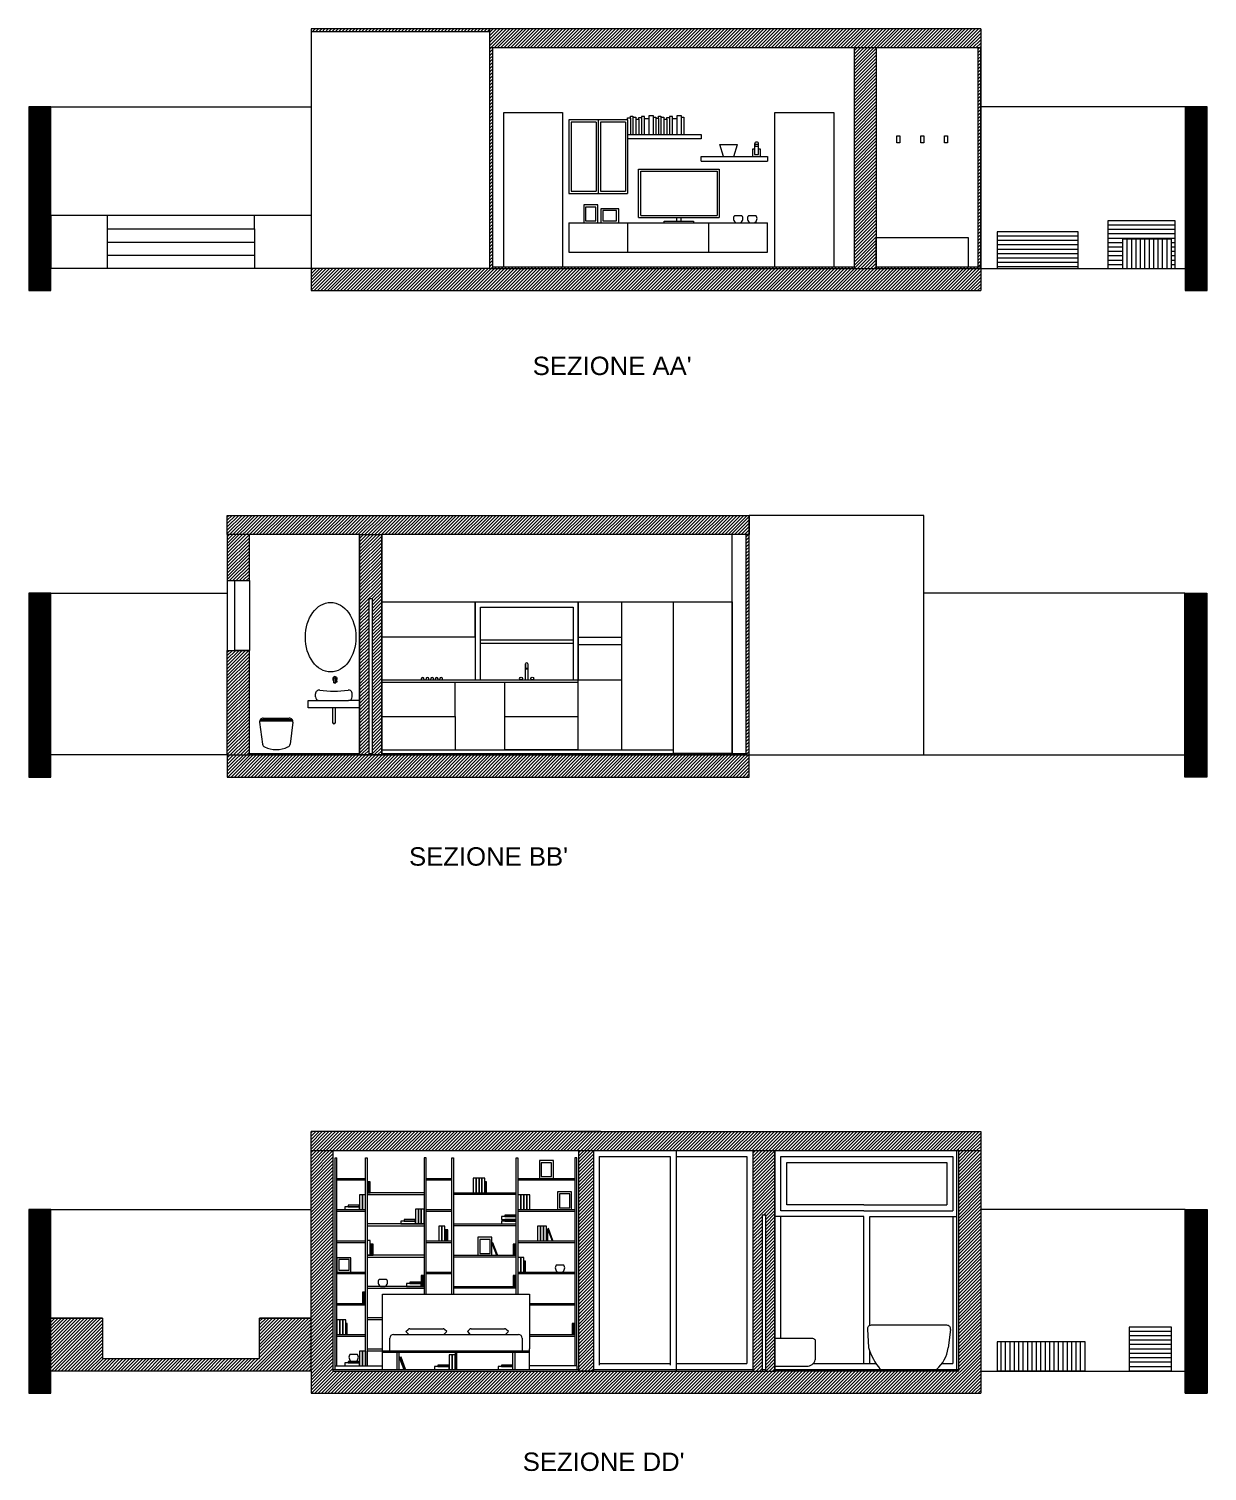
# Model space of a CAD drawing. Header units: millimetres. Extents: x 935 to 13922, y 3203 to 7816.
# Drawn here: x 10088 to 11690, y 5634 to 7597 of the extents above; entities that cross this region are included whole.
import ezdxf

# ---------------------------------------------------------------- set-up
doc = ezdxf.new("R2010")
doc.units = ezdxf.units.MM
doc.layers.get('0').update_dxf_attribs({"lineweight": 20})
for name, color, linetype, lineweight in [('campiture', 253, 'Continuous', 0), ('carpiture', 253, 'Continuous', 0), ('finestre', 141, 'Continuous', 13), ('interni', 210, 'Continuous', 13), ('porte', 230, 'Continuous', 13), ('sanitari_bordi', 175, 'Continuous', 13), ('vasche', 175, 'Continuous', 13)]:
    doc.layers.add(name, color=color, linetype=linetype, lineweight=lineweight)
for name, color, linetype, lineweight, true_color in [('PIANTE', 7, 'Continuous', 5, 0x007a00), ('Retino_Vetro', 7, 'Continuous', 13, 0x6ae3fb), ('TRATTEGGIO_legno_colore', 7, 'Continuous', 5, 0xa56740)]:
    doc.layers.add(name, color=color, linetype=linetype, lineweight=lineweight, true_color=true_color)
doc.styles.get("Standard").update_dxf_attribs({"font": 'arial.ttf', "height": 12})
pattern_1 = [(45, (4600.9173, 8.52), (-2.245064, 2.245064), [])]
pattern_2 = [(45, (3782.284, 2877.2687), (-2.245064, 2.245064), [])]
pattern_3 = [(0, (4600.9173, 8.5201), (2e-16, 1), [])]

msp = doc.modelspace()

# ---------------------------------------------------------------- hatches: boundary and pattern name
at = {"layer": 'campiture'}
h = msp.add_hatch(dxfattribs=at)
h.set_pattern_fill('ANSI31', color=256)
h.set_pattern_definition([(45, (2326.2294, -630.3806), (-2.245064, 2.245064), [])])
h.paths.add_polyline_path([(11382.4, 7596.6), (10714.3, 7596.6), (10714.3, 7570.6), (11382.4, 7570.6)])
h.paths.add_polyline_path([(11240.3, 7570.6), (11210.3, 7570.6), (11210.3, 7270.6), (11240.3, 7270.6)])
h.paths.add_polyline_path([(11382.4, 7570.6), (11378.4, 7570.6), (11378.4, 7272.8), (11382.4, 7272.8)])
h.paths.add_polyline_path([(10718.3, 7570.6), (10714.3, 7570.6), (10714.3, 7270.6), (10718.3, 7270.6)])
h.paths.add_polyline_path([(10714.3, 7596.6), (10471.5, 7596.6), (10471.5, 7592.6), (10714.3, 7592.6)])
h.paths.add_polyline_path([(11382.4, 7270.6), (10714.3, 7270.6), (10471.5, 7270.6), (10471.5, 7240.6), (10714.3, 7240.6), (11382.4, 7240.6)])
h = msp.add_hatch(dxfattribs=at)
h.set_pattern_fill('_USER', color=256, pattern_type=0)
h.set_pattern_definition(pattern_3)
h.paths.add_polyline_path([(10117.5, 7490.6), (10087.5, 7490.6), (10087.5, 7240.6), (10117.5, 7240.6)])
h.paths.add_polyline_path([(11690.4, 7490.6), (11660.4, 7490.6), (11660.4, 7240.6), (11690.4, 7240.6)])
h = msp.add_hatch(dxfattribs=at)
h.set_pattern_fill('ANSI31', color=256)
h.set_pattern_definition(pattern_2)
h.paths.add_polyline_path([(11210.3, 7272.8), (10718.3, 7272.8), (10718.3, 7270.6), (11210.3, 7270.6)])
h = msp.add_hatch(dxfattribs=at)
h.set_pattern_fill('ANSI31', color=256)
h.set_pattern_definition(pattern_2)
h.paths.add_polyline_path([(11382.4, 7272.8), (11240.3, 7272.8), (11240.3, 7270.6), (11382.4, 7270.6)])
h = msp.add_hatch(dxfattribs=at)
h.set_pattern_fill('ANSI31', color=256)
h.set_pattern_definition([(45, (4599.1896, 8.52), (-2.245064, 2.245064), [])])
h.paths.add_polyline_path([(10567.5, 6908.7), (10537.5, 6908.7), (10537.5, 6608.7), (10550, 6608.7), (10550, 6820.9), (10555, 6820.9), (10555, 6608.7), (10567.5, 6608.7)])
h = msp.add_hatch(dxfattribs=at)
h.set_pattern_fill('ANSI31', color=256)
h.set_pattern_definition([(45, (2278.2448, 2215.302), (-2.245064, 2.245064), [])])
h.paths.add_polyline_path([(11067.5, 6908.7), (11063.5, 6908.7), (11063.5, 6608.7), (11067.5, 6608.7)])
h = msp.add_hatch(dxfattribs=at)
h.set_pattern_fill('ANSI31', color=256)
h.set_pattern_definition([(45, (3988.0992, 66.9523), (-2.245064, 2.245064), [])])
h.paths.add_polyline_path([(10187.5, 5842.4), (10117.5, 5842.4), (10117.5, 5770.4), (10471.5, 5770.4), (10471.5, 5842.4), (10401.5, 5842.4), (10401.5, 5787.4), (10187.5, 5787.4)])
at = {"layer": 'carpiture', "lineweight": 15}
h = msp.add_hatch(dxfattribs=at)
h.set_pattern_fill('ANSI31', color=256)
h.set_pattern_definition([(45, (4600.9173, 8.52), (-2.245064, 2.245064), [])])
h.paths.add_polyline_path([(11067.5, 6934.7), (10537.5, 6934.7), (10357.5, 6934.7), (10357.5, 6908.7), (10537.5, 6908.7), (10537.5, 6908.7), (10567.5, 6908.7), (11067.5, 6908.7)])
h.paths.add_polyline_path([(10387.5, 6908.7), (10357.5, 6908.7), (10357.5, 6845.9), (10387.5, 6845.9)])
h.paths.add_polyline_path([(10387.5, 6750.9), (10367.5, 6750.9), (10357.5, 6750.9), (10357.5, 6608.7), (10387.5, 6608.7), (10387.5, 6610.9)])
h.paths.add_polyline_path([(11067.5, 6608.7), (10567.5, 6608.7), (10567.5, 6608.7), (10537.5, 6608.7), (10357.5, 6608.7), (10357.5, 6578.7), (10567.5, 6578.7), (11067.5, 6578.7)])
h = msp.add_hatch(dxfattribs=at)
h.set_pattern_fill('_USER', color=256, pattern_type=0)
h.set_pattern_definition([(0, (4600.9173, 8.5201), (0, 1), [])])
h.paths.add_polyline_path([(11690.1, 6828.7), (11660.1, 6828.7), (11660.1, 6578.7), (11690.1, 6578.7)])
h.paths.add_polyline_path([(10117.5, 6828.7), (10087.5, 6828.7), (10087.5, 6578.7), (10117.5, 6578.7)])
h = msp.add_hatch(dxfattribs=at)
h.set_pattern_fill('ANSI31', color=256)
h.set_pattern_definition(pattern_1)
h.paths.add_polyline_path([(10855.5, 6070.4), (10835.5, 6070.4), (10835.5, 5770.4), (10855.5, 5770.4)])
h.paths.add_polyline_path([(11102.4, 6070.4), (11089.8, 6070.4), (11072.4, 6070.4), (11072.4, 5770.4), (11084.9, 5770.4), (11084.9, 5982.6), (11089.9, 5982.6), (11089.9, 5770.4), (11102.4, 5770.4)])
h.paths.add_polyline_path([(11382.4, 6096.4), (11072.4, 6096.4), (10855.5, 6096.4), (10835.5, 6096.4), (10471.5, 6096.4), (10471.5, 6070.4), (10865.5, 6070.4), (11089.8, 6070.4), (11102.4, 6070.4), (11382.4, 6070.4)])
h = msp.add_hatch(dxfattribs=at)
h.set_pattern_fill('ANSI31', color=256)
h.set_pattern_definition(pattern_1)
h.paths.add_polyline_path([(11382.4, 6070.4), (11352.4, 6070.4), (11352.4, 5772.5), (11352.4, 5770.4), (11102.4, 5770.4), (11072.4, 5770.4), (10855.5, 5770.4), (10835.5, 5770.4), (10501.5, 5770.4), (10501.5, 6070.4), (10471.5, 6070.4), (10471.5, 5770.4), (10471.5, 5740.4), (10865.5, 5740.4), (11072.4, 5740.4), (11102.4, 5740.4), (11382.4, 5740.4)])
h = msp.add_hatch(dxfattribs=at)
h.set_pattern_fill('_USER', color=256, pattern_type=0)
h.set_pattern_definition(pattern_3)
h.paths.add_polyline_path([(10117.5, 5990.4), (10087.5, 5990.4), (10087.5, 5740.4), (10117.5, 5740.4)])
h.paths.add_polyline_path([(11690.4, 5990.4), (11660.4, 5990.4), (11660.4, 5740.4), (11690.4, 5740.4)])

# ---------------------------------------------------------------- linework, layer by layer
for p, q in [((10714.3, 7596.6), (10471.5, 7596.6)), ((10471.5, 7596.6), (10471.5, 7270.6)), ((11382.4, 7596.6), (10714.3, 7596.6)), ((10714.3, 7596.6), (10714.3, 7570.6)), ((11382.4, 7596.6), (11382.4, 7240.6)), ((10714.3, 7592.6), (10471.5, 7592.6)), ((11382.4, 7570.6), (10714.3, 7570.6)), ((10714.3, 7570.6), (10714.3, 7270.6)), ((10718.3, 7570.6), (10718.3, 7270.6)), ((11210.3, 7570.6), (11210.3, 7270.6)), ((11240.3, 7570.6), (11240.3, 7270.6)), ((11378.4, 7570.6), (11378.4, 7272.8)), ((11382.4, 7270.6), (11382.4, 7570.6)), ((10117.5, 7490.6), (10087.5, 7490.6)), ((10087.5, 7490.6), (10087.5, 7240.6)), ((10117.5, 7240.6), (10117.5, 7490.6)), ((10733.5, 7272.8), (10733.5, 7482.8)), ((10733.5, 7482.8), (10813.5, 7482.8)), ((10813.5, 7482.8), (10813.5, 7272.8)), ((11102.4, 7272.8), (11102.4, 7482.8)), ((11102.4, 7482.8), (11182.4, 7482.8)), ((11182.4, 7482.8), (11182.4, 7272.8)), ((11690.4, 7490.6), (11660.4, 7490.6)), ((11660.4, 7490.6), (11660.4, 7240.6)), ((11690.4, 7240.6), (11690.4, 7490.6)), ((10471.5, 7270.6), (10117.5, 7270.6)), ((10714.3, 7270.6), (10471.5, 7270.6)), ((10471.5, 7270.6), (10471.5, 7240.6)), ((10714.3, 7270.6), (11382.4, 7270.6)), ((10718.3, 7272.8), (11210.3, 7272.8)), ((11240.3, 7272.8), (11382.4, 7272.8)), ((11382.4, 7270.6), (11660.4, 7270.6)), ((10087.5, 7240.6), (10117.5, 7240.6)), ((10471.5, 7240.6), (10714.3, 7240.6)), ((10714.3, 7240.6), (11382.4, 7240.6)), ((11660.4, 7240.6), (11690.4, 7240.6)), ((10357.5, 6908.7), (10357.5, 6934.7)), ((10357.5, 6934.7), (10567.5, 6934.7)), ((10537.5, 6934.7), (11067.5, 6934.7)), ((11305.1, 6934.7), (11067.5, 6934.7)), ((11305.1, 6608.7), (11305.1, 6934.7)), ((10537.5, 6908.7), (10357.5, 6908.7)), ((10357.5, 6908.7), (10357.5, 6845.9)), ((10387.5, 6845.9), (10387.5, 6908.7)), ((10537.5, 6908.7), (10567.5, 6908.7)), ((10537.5, 6908.7), (10537.5, 6608.7)), ((10537.5, 6608.7), (10537.5, 6908.7)), ((11067.5, 6908.7), (10567.5, 6908.7)), ((10567.5, 6908.7), (10567.5, 6608.7)), ((10567.5, 6608.7), (10567.5, 6908.7)), ((11044.3, 6608.7), (11044.3, 6908.7)), ((10357.5, 6845.9), (10387.5, 6845.9)), ((10357.5, 6845.9), (10357.5, 6750.9)), ((10367.5, 6750.9), (10367.5, 6845.9)), ((10387.5, 6845.9), (10387.5, 6750.9)), ((10117.5, 6828.7), (10087.5, 6828.7)), ((10087.5, 6828.7), (10087.5, 6578.7)), ((10117.5, 6578.7), (10117.5, 6828.7)), ((10555, 6820.9), (10550, 6820.9)), ((10550, 6820.9), (10550, 6608.7)), ((10555, 6608.7), (10555, 6820.9)), ((11660.1, 6578.7), (11660.1, 6828.7)), ((11660.1, 6828.7), (11690.1, 6828.7)), ((11690.1, 6828.7), (11690.1, 6578.7)), ((10357.5, 6608.7), (10357.5, 6750.9)), ((10357.5, 6750.9), (10387.5, 6750.9)), ((10387.5, 6610.9), (10387.5, 6750.9)), ((10357.5, 6608.7), (10117.5, 6608.7)), ((10357.5, 6608.7), (10537.5, 6608.7)), ((10357.5, 6608.7), (10357.5, 6578.7)), ((10387.5, 6610.9), (10537.5, 6610.9)), ((10567.5, 6608.7), (10537.5, 6608.7)), ((10537.5, 6608.7), (10567.5, 6608.7)), ((10550, 6610.9), (10555, 6610.9)), ((10550, 6610.9), (10555, 6610.9)), ((10567.5, 6610.9), (11063.5, 6610.9)), ((10567.5, 6608.7), (11067.5, 6608.7)), ((11067.5, 6578.7), (11067.5, 6608.7)), ((11067.5, 6608.7), (11305.1, 6608.7)), ((11305.1, 6608.7), (11660.1, 6608.7)), ((10087.5, 6578.7), (10117.5, 6578.7)), ((10357.5, 6578.7), (10567.5, 6578.7)), ((10537.5, 6578.7), (11067.5, 6578.7)), ((11690.1, 6578.7), (11660.1, 6578.7)), ((10471.5, 5770.4), (10471.5, 6096.4)), ((10865.5, 6096.4), (10471.5, 6096.4)), ((10835.5, 6096.4), (10855.5, 6096.4)), ((10855.5, 6096.4), (11089.8, 6096.4)), ((11072.4, 6096.4), (11382.4, 6096.4)), ((11089.8, 6096.4), (11102.4, 6096.4)), ((11382.4, 6096.4), (11382.4, 6070.4)), ((10471.5, 6070.4), (10865.5, 6070.4)), ((10501.5, 5770.4), (10501.5, 6070.4)), ((10835.5, 5770.4), (10835.5, 6070.4)), ((10835.5, 6070.4), (10855.5, 6070.4)), ((10835.5, 5770.4), (10835.5, 6070.4)), ((10855.5, 6070.4), (10855.5, 5770.4)), ((10855.5, 6070.4), (11089.8, 6070.4)), ((10968, 6070.4), (10968, 5770.4)), ((11072.4, 6070.4), (11382.4, 6070.4)), ((11072.4, 6070.4), (11072.4, 5770.4)), ((11089.8, 6070.4), (11102.4, 6070.4)), ((11102.4, 5770.4), (11102.4, 6070.4)), ((11102.4, 6070.4), (11102.4, 5770.4)), ((11352.4, 5770.4), (11352.4, 6070.4)), ((11382.4, 6070.4), (11382.4, 5740.4)), ((10863.5, 6062.4), (10863.5, 5778.4)), ((10863.5, 6062.4), (10960, 6062.4)), ((10960, 6062.4), (10960, 5778.4)), ((10968, 6062.4), (11064.4, 6062.4)), ((11064.4, 6062.4), (11064.4, 5780.6)), ((10117.5, 5990.4), (10087.5, 5990.4)), ((10087.5, 5990.4), (10087.5, 5740.4)), ((10117.5, 5740.4), (10117.5, 5990.4)), ((11660.4, 5740.4), (11660.4, 5990.4)), ((11660.4, 5990.4), (11690.4, 5990.4)), ((11690.4, 5990.4), (11690.4, 5740.4)), ((11089.9, 5982.6), (11084.9, 5982.6)), ((11084.9, 5982.6), (11084.9, 5770.4)), ((11089.9, 5770.4), (11089.9, 5982.6)), ((10117.5, 5842.4), (10187.5, 5842.4)), ((10187.5, 5842.4), (10187.5, 5787.4)), ((10401.5, 5787.4), (10401.5, 5842.4)), ((10401.5, 5842.4), (10471.5, 5842.4)), ((10471.5, 5770.4), (10117.5, 5770.4)), ((10187.5, 5787.4), (10401.5, 5787.4)), ((10471.5, 5770.4), (10471.5, 5740.4)), ((10501.5, 5772.6), (10835.5, 5772.6)), ((10501.5, 5770.4), (10865.5, 5770.4)), ((10855.5, 5770.4), (10835.5, 5770.4)), ((10855.5, 5772.6), (11072.4, 5772.6)), ((10855.5, 5770.4), (11072.4, 5770.4)), ((10863.5, 5780.6), (10960, 5780.6)), ((10968, 5780.6), (11064.4, 5780.6)), ((11072.4, 5770.4), (11102.4, 5770.4)), ((11084.9, 5772.6), (11089.9, 5772.6)), ((11102.4, 5772.6), (11352.4, 5772.6)), ((11352.4, 5770.4), (11102.4, 5770.4)), ((11382.4, 5770.4), (11660.4, 5770.4)), ((10087.5, 5740.4), (10117.5, 5740.4)), ((10471.5, 5740.4), (10865.5, 5740.4)), ((10855.5, 5740.4), (10835.5, 5740.4)), ((10855.5, 5740.4), (11072.4, 5740.4)), ((11072.4, 5740.4), (11382.4, 5740.4)), ((11072.4, 5740.4), (11102.4, 5740.4)), ((11690.4, 5740.4), (11660.4, 5740.4))]:
    msp.add_line(p, q)
at = {"layer": 'campiture'}
for p, q in [((11067.5, 6934.7), (11067.5, 6908.7)), ((10567.5, 6608.7), (10567.5, 6814.7)), ((10387.5, 6608.7), (10387.5, 6610.9)), ((10567.5, 6608.7), (10567.5, 6610.9))]:
    msp.add_line(p, q, dxfattribs=at)
at = {"layer": 'finestre'}
for p, q in [((10367.5, 6845.9), (10387.5, 6845.9)), ((10701.8, 6710.9), (10701.8, 6809.9)), ((10701.8, 6809.9), (10827.8, 6809.9)), ((10827.8, 6809.9), (10827.8, 6710.9)), ((10387.5, 6750.9), (10367.5, 6750.9)), ((10701.8, 6765.4), (10827.8, 6765.4)), ((10827.8, 6760.4), (10701.8, 6760.4)), ((10694.8, 6710.9), (10701.8, 6710.9)), ((11352.4, 5772.6), (11352.4, 6070.4)), ((11110.4, 6062.4), (11341.5, 6062.4)), ((11110.4, 5988.6), (11110.4, 6062.4)), ((11118.4, 6054.4), (11336.4, 6054.4)), ((11118.4, 5996.6), (11118.4, 6054.4)), ((11231.4, 6062.4), (11344.4, 6062.4)), ((11336.4, 6054.4), (11336.4, 5996.6)), ((11344.4, 6062.4), (11344.4, 5988.6)), ((11223.4, 5988.6), (11110.4, 5988.6)), ((11223.4, 5996.6), (11118.4, 5996.6)), ((11223.4, 5996.6), (11336.4, 5996.6)), ((11223.4, 5988.6), (11344.4, 5988.6)), ((11223.4, 5980.6), (11102.4, 5980.6)), ((11110.4, 5814.6), (11110.4, 5980.6)), ((11223.4, 5780.6), (11223.4, 5980.6)), ((11231.4, 5832.3), (11231.4, 5980.6)), ((11231.4, 5980.6), (11349.5, 5980.6)), ((11344.4, 5980.6), (11344.4, 5780.6)), ((11231.4, 5780.6), (11231.4, 5797.7)), ((11154.3, 5780.6), (11240, 5780.6)), ((11329.5, 5780.6), (11344.4, 5780.6))]:
    msp.add_line(p, q, dxfattribs=at)
msp.add_ellipse((10498, 6768.9), major_axis=(0, -47.3), ratio=0.726523, dxfattribs=at)
at = {"layer": 'interni'}
for p, q in [((10117.5, 7490.6), (10471.5, 7490.6)), ((10906.1, 7474.9), (10906.1, 7477.9)), ((10906.1, 7477.9), (10909.1, 7477.9)), ((10909.1, 7477.9), (10909.1, 7452.8)), ((10909.1, 7476.5), (10913.2, 7476.5)), ((10913.2, 7476.5), (10913.2, 7452.8)), ((10925.2, 7477.3), (10921, 7477.3)), ((10921, 7477.3), (10921, 7475.9)), ((10925.2, 7452.8), (10925.2, 7477.3)), ((10931.2, 7474), (10931.2, 7478.9)), ((10931.2, 7478.9), (10937, 7478.9)), ((10937, 7478.9), (10937, 7452.8)), ((10944.2, 7474.9), (10944.2, 7477.9)), ((10944.2, 7477.9), (10947.2, 7477.9)), ((10947.2, 7477.9), (10947.2, 7452.8)), ((10947.2, 7476.5), (10951.4, 7476.5)), ((10951.4, 7476.5), (10951.4, 7452.8)), ((10963.3, 7477.3), (10959.2, 7477.3)), ((10959.2, 7477.3), (10959.2, 7475.9)), ((10963.3, 7452.8), (10963.3, 7477.3)), ((10969.3, 7474), (10969.3, 7478.9)), ((10969.3, 7478.9), (10975.1, 7478.9)), ((10975.1, 7478.9), (10975.1, 7452.8)), ((11660.4, 7490.6), (11382.4, 7490.6)), ((10902.1, 7472.8), (10822.1, 7472.8)), ((10822.1, 7472.8), (10822.1, 7372.8)), ((10859.1, 7469.8), (10825.1, 7469.8)), ((10825.1, 7469.8), (10825.1, 7375.8)), ((10859.1, 7469.8), (10859.1, 7375.8)), ((10862.1, 7472.8), (10862.1, 7372.8)), ((10899.1, 7469.8), (10865.1, 7469.8)), ((10865.1, 7469.8), (10865.1, 7375.8)), ((10899.1, 7469.8), (10899.1, 7375.8)), ((10902.1, 7472.8), (10902.1, 7475.5)), ((10902.1, 7475.5), (10906.1, 7475.5)), ((10902.1, 7472.8), (10902.1, 7372.8)), ((10906.1, 7474.9), (10906.1, 7452.8)), ((10913.2, 7473.6), (10917.2, 7473.6)), ((10917.2, 7473.6), (10917.2, 7475.9)), ((10917.2, 7475.9), (10921, 7475.9)), ((10917.2, 7473.6), (10917.2, 7452.8)), ((10921, 7475.9), (10921, 7452.8)), ((10931.2, 7474), (10925.2, 7474)), ((10931.2, 7452.8), (10931.2, 7474)), ((10937, 7476.4), (10940.2, 7476.4)), ((10940.2, 7476.4), (10940.2, 7452.8)), ((10940.2, 7474.9), (10944.2, 7474.9)), ((10944.2, 7474.9), (10944.2, 7452.8)), ((10951.4, 7473.6), (10955.3, 7473.6)), ((10955.3, 7473.6), (10955.3, 7475.9)), ((10955.3, 7475.9), (10959.2, 7475.9)), ((10955.3, 7473.6), (10955.3, 7452.8)), ((10959.2, 7475.9), (10959.2, 7452.8)), ((10969.3, 7474), (10963.3, 7474)), ((10969.3, 7452.8), (10969.3, 7474)), ((10975.1, 7476.4), (10978.4, 7476.4)), ((10978.4, 7476.4), (10978.4, 7452.8)), ((10902.1, 7452.8), (11002.1, 7452.8)), ((11002.1, 7446.8), (10902.1, 7446.8)), ((11002.1, 7452.8), (11002.1, 7446.8)), ((11027.4, 7439.2), (11051.4, 7439.2)), ((11032.4, 7422.8), (11027.4, 7439.2)), ((11046.4, 7422.8), (11051.4, 7439.2)), ((11074.8, 7439.9), (11074.8, 7425.6)), ((11075.5, 7439.7), (11079.5, 7439.7)), ((11075.5, 7436.7), (11075.5, 7439.7)), ((11079.5, 7439.7), (11079.5, 7436.7)), ((11080.3, 7425.6), (11080.3, 7439.9)), ((11002.1, 7416.8), (11002.1, 7422.8)), ((11002.1, 7422.8), (11092.1, 7422.8)), ((11032.4, 7422.8), (11046.4, 7422.8)), ((11072, 7432.8), (11072, 7422.8)), ((11074.8, 7432.8), (11072, 7432.8)), ((11072, 7422.8), (11083, 7422.8)), ((11074.8, 7425.6), (11080.3, 7425.6)), ((11079.5, 7436.7), (11075.5, 7436.7)), ((11083, 7432.8), (11080.3, 7432.8)), ((11083, 7422.8), (11083, 7432.8)), ((11092.1, 7422.8), (11092.1, 7416.8)), ((10916.8, 7405.8), (11026.8, 7405.8)), ((10916.8, 7339.8), (10916.8, 7405.8)), ((10919.8, 7402.8), (11023.8, 7402.8)), ((10919.8, 7342.8), (10919.8, 7402.8)), ((11002.1, 7416.8), (11092.1, 7416.8)), ((11023.8, 7402.8), (11023.8, 7342.8)), ((11026.8, 7405.8), (11026.8, 7339.8)), ((10822.1, 7372.8), (10902.1, 7372.8)), ((10825.1, 7375.8), (10859.1, 7375.8)), ((10865.1, 7375.8), (10899.1, 7375.8)), ((10916.8, 7339.8), (11026.8, 7339.8)), ((10919.8, 7342.8), (11023.8, 7342.8)), ((10968.8, 7334.8), (10968.8, 7339.8)), ((10974.8, 7334.8), (10974.8, 7339.8)), ((11047.4, 7342.5), (11057.6, 7342.5)), ((11066.5, 7342.5), (11076.7, 7342.5)), ((10822.1, 7332.8), (10822.1, 7292.8)), ((10822.1, 7332.8), (11092.1, 7332.8)), ((10902.1, 7332.8), (10902.1, 7292.8)), ((10951.8, 7332.8), (10951.8, 7334.8)), ((10951.8, 7334.8), (10991.8, 7334.8)), ((10986.7, 7332.8), (11026.7, 7332.8)), ((10991.8, 7334.8), (10991.8, 7332.8)), ((11012.1, 7332.8), (11012.1, 7292.8)), ((11092.1, 7292.8), (11092.1, 7332.8)), ((11240.3, 7272.8), (11240.3, 7312.8)), ((11240.3, 7312.8), (11365.2, 7312.8)), ((11365.2, 7312.8), (11365.2, 7272.8)), ((10822.1, 7292.8), (11092.1, 7292.8)), ((11067.5, 6608.7), (11067.5, 6934.7)), ((10117.5, 6828.7), (10357.5, 6828.7)), ((10567.5, 6816.9), (11044.3, 6816.9)), ((10694.8, 6768.9), (10694.8, 6816.9)), ((10834.8, 6679.4), (10834.8, 6816.9)), ((10894.3, 6615.9), (10894.3, 6816.9)), ((11660.1, 6828.7), (11305.1, 6828.7)), ((10694.8, 6768.9), (10567.5, 6768.9)), ((10834.8, 6710.9), (10834.8, 6768.9)), ((10834.8, 6768.9), (10894.3, 6768.9)), ((10834.8, 6768.9), (10834.8, 6758.9)), ((10834.8, 6758.9), (10894.3, 6758.9)), ((10763.3, 6710.9), (10763.3, 6732.9)), ((10763.3, 6732.9), (10763.3, 6725.9)), ((10766.3, 6732.9), (10766.3, 6710.9)), ((10763.3, 6725.9), (10763.3, 6726.9)), ((10763.3, 6726.9), (10766.3, 6726.9)), ((10763.3, 6725.9), (10766.3, 6725.9)), ((10567.5, 6610.9), (10567.5, 6710.9)), ((10567.5, 6710.9), (10894.3, 6710.9)), ((10567.5, 6708.7), (10567.5, 6705.7)), ((10567.5, 6707.9), (10834.8, 6707.9)), ((10667.5, 6660.9), (10667.5, 6707.9)), ((10694.8, 6710.9), (10834.8, 6710.9)), ((10734.8, 6660.9), (10734.8, 6707.9)), ((10794.5, 6710.9), (10797.5, 6710.9)), ((10834.8, 6615.9), (10834.8, 6679.4)), ((10567.5, 6615.9), (10567.5, 6660.9)), ((10567.5, 6660.9), (10667.5, 6660.9)), ((10667.5, 6660.9), (10667.5, 6615.9)), ((10734.8, 6615.9), (10734.8, 6660.9)), ((10734.8, 6660.9), (10834.8, 6660.9)), ((10567.5, 6610.9), (10567.5, 6615.9)), ((10567.5, 6615.9), (10964.3, 6615.9)), ((10834.8, 6615.9), (10734.8, 6615.9)), ((10504.1, 5772.6), (10504.1, 6060.4)), ((10504.1, 6060.4), (10506.6, 6060.4)), ((10506.6, 5777.6), (10506.6, 6060.4)), ((10545.4, 5777.6), (10545.4, 6060.4)), ((10545.4, 6060.4), (10547.9, 6060.4)), ((10547.9, 6060.4), (10547.9, 5777.6)), ((10627.9, 6060.4), (10625.4, 6060.4)), ((10625.4, 6060.4), (10625.4, 5875.1)), ((10627.9, 5875.1), (10627.9, 6060.4)), ((10662.9, 5875.1), (10662.9, 6060.4)), ((10662.9, 6060.4), (10665.4, 6060.4)), ((10665.4, 6060.4), (10665.4, 5875.1)), ((10750.4, 5875.1), (10750.4, 6060.4)), ((10750.4, 6060.4), (10752.9, 6060.4)), ((10752.9, 6060.4), (10752.9, 5875.1)), ((10832.9, 6060.4), (10830.4, 6060.4)), ((10830.4, 6060.4), (10830.4, 5777.6)), ((10832.9, 5777.6), (10832.9, 6060.4)), ((10506.6, 6032.6), (10545.4, 6032.6)), ((10545.4, 6030.1), (10506.6, 6030.1)), ((10545.4, 5990.1), (10545.4, 6030.1)), ((10627.9, 6032.6), (10662.9, 6032.6)), ((10662.9, 6030.1), (10627.9, 6030.1)), ((10752.9, 6032.6), (10830.4, 6032.6)), ((10830.4, 6030.1), (10752.9, 6030.1)), ((10625.4, 6013.1), (10547.9, 6013.1)), ((10547.9, 6010.6), (10625.4, 6010.6)), ((10665.4, 6013.1), (10750.4, 6013.1)), ((10750.4, 6010.6), (10665.4, 6010.6)), ((10117.5, 5990.4), (10471.5, 5990.4)), ((10506.6, 5990.1), (10545.4, 5990.1)), ((10545.4, 5987.6), (10506.6, 5987.6)), ((10627.9, 5990.1), (10662.9, 5990.1)), ((10662.9, 5987.6), (10627.9, 5987.6)), ((10752.9, 5990.1), (10830.4, 5990.1)), ((10830.4, 5987.6), (10752.9, 5987.6)), ((11660.4, 5990.4), (11382.4, 5990.4)), ((10625.4, 5970.6), (10547.9, 5970.6)), ((10547.9, 5968.1), (10625.4, 5968.1)), ((10665.4, 5970.6), (10750.4, 5970.6)), ((10750.4, 5968.1), (10665.4, 5968.1)), ((10506.6, 5947.6), (10545.4, 5947.6)), ((10627.9, 5947.6), (10662.9, 5947.6)), ((10752.9, 5947.6), (10830.4, 5947.6)), ((10545.4, 5945.1), (10506.6, 5945.1)), ((10625.4, 5928.1), (10547.9, 5928.1)), ((10662.9, 5945.1), (10627.9, 5945.1)), ((10665.4, 5928.1), (10750.4, 5928.1)), ((10830.4, 5945.1), (10752.9, 5945.1)), ((10547.9, 5925.6), (10625.4, 5925.6)), ((10750.4, 5925.6), (10665.4, 5925.6)), ((10805, 5914.8), (10815.2, 5914.8)), ((10506.6, 5905.1), (10545.4, 5905.1)), ((10545.4, 5902.6), (10506.6, 5902.6)), ((10563.9, 5895.3), (10574.1, 5895.3)), ((10627.9, 5905.1), (10662.9, 5905.1)), ((10662.9, 5902.6), (10627.9, 5902.6)), ((10752.9, 5905.1), (10830.4, 5905.1)), ((10830.4, 5902.6), (10752.9, 5902.6)), ((10807.1, 5905.1), (10813, 5905.1)), ((10625.4, 5885.6), (10547.9, 5885.6)), ((10547.9, 5883.1), (10625.4, 5883.1)), ((10566, 5885.6), (10572, 5885.6)), ((10568.5, 5800.6), (10568.5, 5875.1)), ((10568.5, 5875.1), (10768.5, 5875.1)), ((10665.4, 5885.6), (10750.4, 5885.6)), ((10750.4, 5883.1), (10665.4, 5883.1)), ((10768.5, 5875.1), (10768.5, 5800.6)), ((10506.6, 5862.6), (10545.4, 5862.6)), ((10545.4, 5860.1), (10506.6, 5860.1)), ((10768.5, 5862.6), (10830.4, 5862.6)), ((10830.4, 5860.1), (10768.5, 5860.1)), ((10568.5, 5843.1), (10547.9, 5843.1)), ((10547.9, 5840.6), (10568.5, 5840.6)), ((10605.6, 5828.1), (10651, 5828.1)), ((10689.3, 5828.1), (10734.7, 5828.1)), ((10506.6, 5820.1), (10545.4, 5820.1)), ((10545.4, 5817.6), (10506.6, 5817.6)), ((10578.5, 5798.1), (10578.5, 5815.1)), ((10583.5, 5820.1), (10753.5, 5820.1)), ((10600.4, 5824.1), (10603.4, 5827.2)), ((10600.4, 5824.1), (10603.4, 5821)), ((10605.6, 5820.1), (10651, 5820.1)), ((10656.2, 5824.1), (10653.1, 5827.2)), ((10656.2, 5824.1), (10653.1, 5821)), ((10684.1, 5824.1), (10687.1, 5827.2)), ((10684.1, 5824.1), (10687.1, 5821)), ((10739.9, 5824.1), (10736.8, 5827.2)), ((10739.9, 5824.1), (10736.8, 5821)), ((10758.5, 5815.1), (10758.5, 5798.1)), ((10768.5, 5820.1), (10830.4, 5820.1)), ((10830.4, 5817.6), (10768.5, 5817.6)), ((10524.3, 5793.3), (10534.5, 5793.3)), ((10547.9, 5800.6), (10568.5, 5800.6)), ((10547.9, 5798.1), (10568.5, 5798.1)), ((10547.9, 5777.6), (10547.9, 5797.6)), ((10568.5, 5772.6), (10568.5, 5800.6)), ((10568.5, 5798.1), (10768.5, 5798.1)), ((10768.5, 5795.6), (10568.5, 5795.6)), ((10588.5, 5772.6), (10588.5, 5795.6)), ((10591, 5795.6), (10591, 5772.6)), ((10667.3, 5795.6), (10667.3, 5772.6)), ((10669.8, 5772.6), (10669.8, 5795.6)), ((10746, 5772.6), (10746, 5795.6)), ((10748.5, 5795.6), (10748.5, 5772.6)), ((10768.5, 5772.6), (10768.5, 5800.6)), ((10504.1, 5777.6), (10568.5, 5777.6)), ((10504.1, 5772.6), (10832.9, 5772.6)), ((10526.5, 5783.6), (10532.4, 5783.6)), ((10568.5, 5772.6), (10768.5, 5772.6)), ((10568.5, 5772.6), (10768.5, 5772.6)), ((10832.9, 5777.6), (10768.5, 5777.6)), ((10832.9, 5777.6), (10832.9, 5772.6))]:
    msp.add_line(p, q, dxfattribs=at)
for points in [[(11268.4, 7451), (11272.5, 7451), (11272.5, 7441.5), (11268.4, 7441.5)], [(11300.7, 7451), (11304.8, 7451), (11304.8, 7441.5), (11300.7, 7441.5)], [(11333, 7451), (11337.1, 7451), (11337.1, 7441.5), (11333, 7441.5)], [(10842.3, 7332.8), (10861.3, 7332.8), (10861.3, 7357.2), (10842.3, 7357.2)], [(10844.8, 7335.3), (10858.9, 7335.3), (10858.9, 7354.2), (10844.8, 7354.2)], [(10865.7, 7351.8), (10865.7, 7332.8), (10890.1, 7332.8), (10890.1, 7351.8)], [(10868.2, 7349.3), (10868.2, 7335.3), (10887.1, 7335.3), (10887.1, 7349.3)], [(10782.2, 6032.6), (10801.1, 6032.6), (10801.1, 6057), (10782.2, 6057)], [(10784.6, 6035.1), (10798.7, 6035.1), (10798.7, 6054), (10784.6, 6054)], [(10547.9, 6013.1), (10549.9, 6013.1), (10549.9, 6028.1), (10547.9, 6028.1)], [(10549.9, 6013.1), (10551.9, 6013.1), (10551.9, 6028.1), (10549.9, 6028.1)], [(10691.9, 6013.1), (10695.9, 6013.1), (10695.9, 6033.1), (10691.9, 6033.1)], [(10695.9, 6013.1), (10699.9, 6013.1), (10699.9, 6033.1), (10695.9, 6033.1)], [(10699.9, 6013.1), (10703.9, 6013.1), (10703.9, 6033.1), (10699.9, 6033.1)], [(10703.9, 6013.1), (10707.9, 6013.1), (10707.9, 6033.1), (10703.9, 6033.1)], [(10707.9, 6013.1), (10709.9, 6013.1), (10709.9, 6028.1), (10707.9, 6028.1)], [(10537.4, 5990.1), (10541.4, 5990.1), (10541.4, 6010.1), (10537.4, 6010.1)], [(10541.4, 5990.1), (10545.4, 5990.1), (10545.4, 6010.1), (10541.4, 6010.1)], [(10752.9, 5990.1), (10756.9, 5990.1), (10756.9, 6010.1), (10752.9, 6010.1)], [(10756.9, 5990.1), (10760.9, 5990.1), (10760.9, 6010.1), (10756.9, 6010.1)], [(10760.9, 5990.1), (10764.9, 5990.1), (10764.9, 6010.1), (10760.9, 6010.1)], [(10764.9, 5990.1), (10768.9, 5990.1), (10768.9, 6010.1), (10764.9, 6010.1)], [(10806.8, 5990.1), (10825.8, 5990.1), (10825.8, 6014.5), (10806.8, 6014.5)], [(10809.3, 5992.6), (10823.3, 5992.6), (10823.3, 6011.5), (10809.3, 6011.5)], [(10537.4, 5990.1), (10537.4, 5994.1), (10517.4, 5994.1), (10517.4, 5990.1)], [(10536.9, 5994.1), (10536.9, 5996.1), (10521.9, 5996.1), (10521.9, 5994.1)], [(10613.4, 5970.6), (10617.4, 5970.6), (10617.4, 5990.6), (10613.4, 5990.6)], [(10617.4, 5970.6), (10621.4, 5970.6), (10621.4, 5990.6), (10617.4, 5990.6)], [(10621.4, 5970.6), (10625.4, 5970.6), (10625.4, 5990.6), (10621.4, 5990.6)], [(10613.4, 5970.6), (10613.4, 5974.6), (10593.4, 5974.6), (10593.4, 5970.6)], [(10612.9, 5974.6), (10612.9, 5976.6), (10597.9, 5976.6), (10597.9, 5974.6)], [(10645.4, 5947.6), (10649.4, 5947.6), (10649.4, 5967.6), (10645.4, 5967.6)], [(10649.4, 5947.6), (10653.4, 5947.6), (10653.4, 5967.6), (10649.4, 5967.6)], [(10750.4, 5976.6), (10750.4, 5980.6), (10730.4, 5980.6), (10730.4, 5976.6)], [(10750.4, 5970.6), (10750.4, 5974.6), (10730.4, 5974.6), (10730.4, 5970.6)], [(10749.9, 5980.6), (10749.9, 5982.6), (10734.9, 5982.6), (10734.9, 5980.6)], [(10749.9, 5974.6), (10749.9, 5976.6), (10734.9, 5976.6), (10734.9, 5974.6)], [(10779.6, 5947.6), (10783.6, 5947.6), (10783.6, 5967.6), (10779.6, 5967.6)], [(10783.6, 5947.6), (10787.6, 5947.6), (10787.6, 5967.6), (10783.6, 5967.6)], [(10787.6, 5947.6), (10791.6, 5947.6), (10791.6, 5967.6), (10787.6, 5967.6)], [(10547.9, 5928.1), (10551.9, 5928.1), (10551.9, 5948.1), (10547.9, 5948.1)], [(10653.4, 5947.6), (10655.4, 5947.6), (10655.4, 5962.6), (10653.4, 5962.6)], [(10655.4, 5947.6), (10657.4, 5947.6), (10657.4, 5962.6), (10655.4, 5962.6)], [(10698.4, 5928.1), (10717.4, 5928.1), (10717.4, 5952.5), (10698.4, 5952.5)], [(10700.9, 5930.6), (10714.9, 5930.6), (10714.9, 5949.5), (10700.9, 5949.5)], [(10791.6, 5947.6), (10793.6, 5947.6), (10793.6, 5962.6), (10791.6, 5962.6)], [(10799.3, 5947.6), (10800.5, 5948.1), (10794.3, 5964.6), (10793.1, 5964.1)], [(10551.9, 5928.1), (10553.9, 5928.1), (10553.9, 5943.1), (10551.9, 5943.1)], [(10553.9, 5928.1), (10555.9, 5928.1), (10555.9, 5943.1), (10553.9, 5943.1)], [(10723.7, 5928.1), (10724.9, 5928.6), (10718.7, 5945.1), (10717.4, 5944.6)], [(10746.4, 5928.1), (10748.4, 5928.1), (10748.4, 5943.1), (10746.4, 5943.1)], [(10748.4, 5928.1), (10750.4, 5928.1), (10750.4, 5943.1), (10748.4, 5943.1)], [(10506.6, 5905.1), (10525.6, 5905.1), (10525.6, 5924.7), (10506.6, 5924.7)], [(10509.1, 5907.6), (10523.2, 5907.6), (10523.2, 5922.2), (10509.1, 5922.2)], [(10752.9, 5905.1), (10756.9, 5905.1), (10756.9, 5925.1), (10752.9, 5925.1)], [(10756.9, 5905.1), (10760.9, 5905.1), (10760.9, 5925.1), (10756.9, 5925.1)], [(10760.9, 5905.1), (10762.9, 5905.1), (10762.9, 5920.1), (10760.9, 5920.1)], [(10621.4, 5885.6), (10621.4, 5889.6), (10601.4, 5889.6), (10601.4, 5885.6)], [(10620.9, 5889.6), (10620.9, 5891.6), (10605.9, 5891.6), (10605.9, 5889.6)], [(10621.4, 5885.6), (10623.4, 5885.6), (10623.4, 5900.6), (10621.4, 5900.6)], [(10623.4, 5885.6), (10625.4, 5885.6), (10625.4, 5900.6), (10623.4, 5900.6)], [(10746.4, 5885.6), (10748.4, 5885.6), (10748.4, 5900.6), (10746.4, 5900.6)], [(10748.4, 5885.6), (10750.4, 5885.6), (10750.4, 5900.6), (10748.4, 5900.6)], [(10541.4, 5862.6), (10543.4, 5862.6), (10543.4, 5877.6), (10541.4, 5877.6)], [(10543.4, 5862.6), (10545.4, 5862.6), (10545.4, 5877.6), (10543.4, 5877.6)], [(10506.6, 5820.1), (10510.6, 5820.1), (10510.6, 5840.1), (10506.6, 5840.1)], [(10510.6, 5820.1), (10514.6, 5820.1), (10514.6, 5840.1), (10510.6, 5840.1)], [(10514.6, 5820.1), (10518.6, 5820.1), (10518.6, 5840.1), (10514.6, 5840.1)], [(10518.6, 5820.1), (10520.6, 5820.1), (10520.6, 5835.1), (10518.6, 5835.1)], [(10826.4, 5820.1), (10828.4, 5820.1), (10828.4, 5835.1), (10826.4, 5835.1)], [(10828.4, 5820.1), (10830.4, 5820.1), (10830.4, 5835.1), (10828.4, 5835.1)], [(10537.4, 5777.6), (10541.4, 5777.6), (10541.4, 5797.6), (10537.4, 5797.6)], [(10541.4, 5777.6), (10545.4, 5777.6), (10545.4, 5797.6), (10541.4, 5797.6)], [(10597.4, 5772.6), (10598.6, 5773.1), (10592.4, 5789.6), (10591.2, 5789.1)], [(10598.8, 5772.6), (10600, 5773.1), (10593.8, 5789.6), (10592.6, 5789.1)], [(10659.3, 5772.6), (10663.3, 5772.6), (10663.3, 5792.6), (10659.3, 5792.6)], [(10663.3, 5772.6), (10667.3, 5772.6), (10667.3, 5792.6), (10663.3, 5792.6)], [(10537.4, 5777.6), (10537.4, 5781.6), (10517.4, 5781.6), (10517.4, 5777.6)], [(10536.9, 5781.6), (10536.9, 5783.6), (10521.9, 5783.6), (10521.9, 5781.6)], [(10659.3, 5772.6), (10659.3, 5776.6), (10639.3, 5776.6), (10639.3, 5772.6)], [(10658.8, 5776.6), (10658.8, 5778.6), (10643.8, 5778.6), (10643.8, 5776.6)], [(10746, 5772.6), (10746, 5776.6), (10726, 5776.6), (10726, 5772.6)], [(10745.6, 5776.6), (10745.6, 5778.6), (10730.6, 5778.6), (10730.6, 5776.6)]]:
    msp.add_lwpolyline(points, close=True, dxfattribs=at)
for centre in [(10757.1, 6712.8), (10772.4, 6712.8)]:
    msp.add_circle(centre, 1.93, dxfattribs=at)
for centre, radius, start, end in [((11077.5, 7439.9), 2.75, 0, 180), ((11052.5, 7338.5), 6.44, 142.4487, 242.5017), ((11052.5, 7338.5), 6.44, 297.4983, 37.5513), ((11071.6, 7338.5), 6.44, 142.4487, 242.5017), ((11071.6, 7338.5), 6.44, 297.4983, 37.5513), ((10764.8, 6732.7), 1.5, 4.405, 175.595), ((10623.2, 6711.8), 2.08, 332.9862, 207.0138), ((10629.7, 6711.8), 2.08, 333.137, 206.863), ((10636.1, 6711.8), 2.08, 333.137, 206.863), ((10642.3, 6711.8), 2.08, 333.137, 206.863), ((10648.3, 6711.8), 2.08, 333.137, 206.863), ((10810.1, 5910.8), 6.44, 142.4487, 242.5017), ((10810.1, 5910.8), 6.44, 297.4983, 37.5513), ((10569, 5891.3), 6.44, 142.4487, 242.5017), ((10569, 5891.3), 6.44, 297.4983, 37.5513), ((10605.6, 5825.1), 3, 90, 135.5662), ((10651, 5825.1), 3, 44.4338, 90), ((10689.3, 5825.1), 3, 90, 135.5662), ((10734.7, 5825.1), 3, 44.4338, 90), ((10583.5, 5815.1), 5, 90, 180), ((10605.6, 5823.1), 3, 224.4338, 270), ((10651, 5823.1), 3, 270, 315.5662), ((10689.3, 5823.1), 3, 224.4338, 270), ((10734.7, 5823.1), 3, 270, 315.5662), ((10753.5, 5815.1), 5, 0, 90), ((10529.4, 5789.3), 6.44, 142.4487, 242.5017), ((10529.4, 5789.3), 6.44, 297.4983, 37.5513)]:
    msp.add_arc(centre, radius, start, end, dxfattribs=at)
at = {"layer": 'PIANTE'}
msp.add_lwpolyline([(11352.4, 6070.4), (11349.5, 6070.4), (11349.5, 5772.5), (11352.4, 5772.5)], close=True, dxfattribs=at)
at = {"layer": 'porte'}
for p, q in [((10964.3, 6610.9), (10964.3, 6816.9)), ((10964.3, 6816.9), (11044.3, 6816.9)), ((11044.3, 6816.9), (11044.3, 6610.9)), ((11044.3, 6610.9), (10964.3, 6610.9))]:
    msp.add_line(p, q, dxfattribs=at)
at = {"layer": 'Retino_Vetro'}
for p, q in [((11067.5, 6608.7), (11067.5, 6934.7)), ((11063.5, 6608.7), (11063.5, 6908.7)), ((10694.8, 6816.9), (10694.8, 6710.9)), ((10694.8, 6816.9), (10834.8, 6816.9)), ((10834.8, 6816.9), (10834.8, 6710.9))]:
    msp.add_line(p, q, dxfattribs=at)
at = {"layer": 'sanitari_bordi'}
for p, q in [((10502.5, 6712.1), (10502.5, 6707)), ((10505.1, 6707), (10505.1, 6712.1)), ((10477.5, 6687.9), (10477.5, 6691.9)), ((10502.5, 6707), (10502.5, 6708.9)), ((10502.5, 6707.4), (10505.1, 6707.4)), ((10502.5, 6707), (10505.1, 6707)), ((10502.5, 6707), (10502.5, 6707)), ((10527.5, 6687.9), (10527.5, 6691.9)), ((10467.5, 6672.9), (10467.5, 6682.9)), ((10467.5, 6682.9), (10482.5, 6682.9)), ((10537.5, 6672.9), (10467.5, 6672.9)), ((10482.5, 6682.9), (10522.5, 6682.9)), ((10500.6, 6672.7), (10500.6, 6652.7)), ((10504.6, 6652.7), (10504.6, 6672.7)), ((10537.5, 6682.9), (10522.5, 6682.9)), ((10401.5, 6653.2), (10405.4, 6623.4)), ((10401.8, 6655.2), (10446.4, 6655.2)), ((10402.7, 6657.1), (10445.5, 6657.1)), ((10406.4, 6658.9), (10441.7, 6658.9)), ((10446.7, 6653.2), (10442.8, 6623.4)), ((11336.4, 5832.7), (11233.2, 5832.7)), ((11152.4, 5814.6), (11102.4, 5814.6)), ((11102.4, 5814.6), (11102.4, 5777.1)), ((11157.4, 5785.7), (11157.4, 5812.3)), ((11228.2, 5827.4), (11229.7, 5802.7)), ((11341.3, 5827), (11338.1, 5801.9)), ((11102.4, 5772.6), (11102.4, 5777.1)), ((11102.4, 5777.1), (11145.7, 5777.1))]:
    msp.add_line(p, q, dxfattribs=at)
for points in [[(10505.9, 6709.2), (10505.9, 6713), (10506.1, 6713), (10506.1, 6709.2)], [(10506.1, 6707.7), (10505.9, 6707.7)]]:
    msp.add_lwpolyline(points, dxfattribs=at)
msp.add_lwpolyline([(10505.6, 6709.2), (10506.3, 6709.2), (10506.3, 6707.7), (10505.6, 6707.7)], close=True, dxfattribs=at)
for centre, radius, start, end in [((10503.8, 6712.3), 2.98, 295.6926, 244.3074), ((10503.8, 6712.1), 1.29, 0, 180), ((10482.5, 6691.9), 5, 81.2664, 180), ((10502.5, 6822.1), 126.7, 261.2664, 278.7336), ((10522.5, 6691.9), 5, 0, 98.7336), ((10482.5, 6687.9), 5, 180, 270), ((10522.5, 6687.9), 5, 270, 0), ((10406.4, 6653.9), 5, 90, 187.4959), ((10441.7, 6653.9), 5, 352.6643, 90), ((10502.6, 6653.2), 2.07, 194.5349, 345.4651), ((10410.3, 6624.1), 5, 187.4959, 244.7316), ((10424.1, 6653.2), 37.2, 244.7316, 295.253), ((10437.9, 6624.1), 5, 295.253, 352.6643), ((11233.2, 5827.7), 5, 90, 183.3474), ((11336.4, 5827.7), 5, 352.6321, 90), ((11153, 5809.3), 5.35, 34.2847, 96.1951), ((11315.4, 5829.4), 89.8, 197.3233, 219.1967), ((11292.7, 5807.8), 45.8, 309.9139, 352.6741), ((11145.7, 5789.4), 12.2, 269.8653, 342.5441)]:
    msp.add_arc(centre, radius, start, end, dxfattribs=at)
at = {"layer": 'TRATTEGGIO_legno_colore'}
for p, q in [((11514.9, 7320.6), (11404.7, 7320.6)), ((11404.7, 7320.6), (11404.7, 7270.6)), ((11514.9, 7270.6), (11514.9, 7320.6)), ((11646.8, 7335.6), (11555.4, 7335.6)), ((11555.4, 7335.6), (11555.4, 7270.6)), ((11646.8, 7329.6), (11555.4, 7329.6)), ((11646.8, 7323.6), (11555.4, 7323.6)), ((11646.8, 7270.6), (11646.8, 7335.6)), ((11514.9, 7314.6), (11404.7, 7314.6)), ((11514.9, 7308.6), (11404.7, 7308.6)), ((11514.9, 7302.6), (11404.7, 7302.6)), ((11646.8, 7317.6), (11555.4, 7317.6)), ((11646.8, 7311.6), (11555.4, 7311.6)), ((11575.3, 7305.6), (11555.4, 7305.6)), ((11641.8, 7310.6, -8), (11575.3, 7310.6, -8)), ((11575.3, 7310.6, -8), (11575.3, 7270.6)), ((11581.8, 7270.6, -8), (11581.8, 7310.6, -8)), ((11587.8, 7270.6, -8), (11587.8, 7310.6, -8)), ((11593.8, 7270.6, -8), (11593.8, 7310.6, -8)), ((11599.8, 7270.6, -8), (11599.8, 7310.6, -8)), ((11605.8, 7270.6, -8), (11605.8, 7310.6, -8)), ((11611.8, 7270.6, -8), (11611.8, 7310.6, -8)), ((11617.8, 7270.6, -8), (11617.8, 7310.6, -8)), ((11623.8, 7270.6, -8), (11623.8, 7310.6, -8)), ((11629.8, 7270.6, -8), (11629.8, 7310.6, -8)), ((11635.8, 7270.6, -8), (11635.8, 7310.6, -8)), ((11641.8, 7270.6, -8), (11641.8, 7310.6, -8)), ((11646.8, 7305.6), (11641.8, 7305.6)), ((11514.9, 7296.6), (11404.7, 7296.6)), ((11514.9, 7290.6), (11404.7, 7290.6)), ((11514.9, 7284.6), (11404.7, 7284.6)), ((11575.3, 7299.6), (11555.4, 7299.6)), ((11575.3, 7293.6), (11555.4, 7293.6)), ((11575.3, 7287.6), (11555.4, 7287.6)), ((11575.3, 7281.6), (11555.4, 7281.6)), ((11646.8, 7299.6), (11641.8, 7299.6)), ((11646.8, 7293.6), (11641.8, 7293.6)), ((11646.8, 7287.6), (11641.8, 7287.6)), ((11646.8, 7281.6), (11641.8, 7281.6)), ((11514.9, 7278.6), (11404.7, 7278.6)), ((11514.9, 7272.6), (11404.7, 7272.6)), ((11575.3, 7275.6), (11555.4, 7275.6)), ((11646.8, 7275.6), (11641.8, 7275.6)), ((11641.8, 5830.4, -8), (11584.3, 5830.4, -8)), ((11584.3, 5830.4, -8), (11584.3, 5770.4)), ((11641.8, 5770.4, -8), (11641.8, 5830.4, -8)), ((11524.3, 5810.4, -8), (11404.7, 5810.4, -8)), ((11404.7, 5810.4, -8), (11404.7, 5770.4)), ((11410.3, 5770.4, -8), (11410.3, 5810.4, -8)), ((11416.3, 5770.4, -8), (11416.3, 5810.4, -8)), ((11422.3, 5770.4, -8), (11422.3, 5810.4, -8)), ((11428.3, 5770.4, -8), (11428.3, 5810.4, -8)), ((11434.3, 5770.4, -8), (11434.3, 5810.4, -8)), ((11440.3, 5770.4, -8), (11440.3, 5810.4, -8)), ((11446.3, 5770.4, -8), (11446.3, 5810.4, -8)), ((11452.3, 5770.4, -8), (11452.3, 5810.4, -8)), ((11458.3, 5770.4, -8), (11458.3, 5810.4, -8)), ((11464.3, 5770.4, -8), (11464.3, 5810.4, -8)), ((11470.3, 5770.4, -8), (11470.3, 5810.4, -8)), ((11476.3, 5770.4, -8), (11476.3, 5810.4, -8)), ((11482.3, 5770.4, -8), (11482.3, 5810.4, -8)), ((11488.3, 5770.4, -8), (11488.3, 5810.4, -8)), ((11494.3, 5770.4, -8), (11494.3, 5810.4, -8)), ((11500.3, 5770.4, -8), (11500.3, 5810.4, -8)), ((11506.3, 5770.4, -8), (11506.3, 5810.4, -8)), ((11512.3, 5770.4, -8), (11512.3, 5810.4, -8)), ((11518.3, 5770.4, -8), (11518.3, 5810.4, -8)), ((11524.3, 5770.4, -8), (11524.3, 5810.4, -8)), ((11641.8, 5824.4, -8), (11584.3, 5824.4)), ((11641.8, 5818.4, -8), (11584.3, 5818.4)), ((11641.8, 5812.4, -8), (11584.3, 5812.4)), ((11641.8, 5806.4, -8), (11584.3, 5806.4)), ((11641.8, 5800.4, -8), (11584.3, 5800.4)), ((11641.8, 5794.4, -8), (11584.3, 5794.4)), ((11524.3, 5770.4, -8), (11404.7, 5770.4)), ((11641.8, 5788.4, -8), (11584.3, 5788.4)), ((11641.8, 5782.4, -8), (11584.3, 5782.4)), ((11641.8, 5776.4, -8), (11584.3, 5776.4)), ((11641.8, 5770.4, -8), (11584.3, 5770.4))]:
    msp.add_line(p, q, dxfattribs=at)
at = {"layer": 'vasche'}
for p, q in [((10471.5, 7342.6), (10117.5, 7342.6)), ((10117.5, 7342.6), (10117.5, 7270.6)), ((10194.4, 7324.6), (10194.4, 7342.6)), ((10394.4, 7324.6), (10394.4, 7342.6)), ((10471.5, 7342.6), (10471.5, 7270.6)), ((10194.4, 7306.6), (10194.4, 7324.6)), ((10194.4, 7324.6), (10394.4, 7324.6)), ((10394.4, 7324.6), (10394.4, 7306.6)), ((10194.4, 7288.6), (10194.4, 7306.6)), ((10194.4, 7306.6), (10394.4, 7306.6)), ((10394.4, 7306.6), (10394.4, 7288.6)), ((10194.4, 7270.6), (10194.4, 7288.6)), ((10194.4, 7288.6), (10394.4, 7288.6)), ((10394.4, 7288.6), (10394.4, 7270.6)), ((10471.5, 7270.6), (10117.5, 7270.6)), ((10187.5, 5842.4), (10117.5, 5842.4)), ((10187.5, 5842.4), (10187.5, 5787.4)), ((10471.5, 5842.4), (10401.5, 5842.4)), ((10401.5, 5787.4), (10401.5, 5842.4)), ((10187.5, 5787.4), (10194.4, 5787.4)), ((10187.5, 5787.4), (10401.5, 5787.4)), ((10394.4, 5787.4), (10401.5, 5787.4))]:
    msp.add_line(p, q, dxfattribs=at)

# ---------------------------------------------------------------- texts
at = {"layer": 'interni', "char_height": 25, "attachment_point": 1}
for s, insert in [("SEZIONE AA'", (10772.9, 7150.6)), ("SEZIONE BB'", (10604.7, 6483.1)), ("SEZIONE DD'", (10759.4, 5659.6))]:
    msp.add_mtext_dynamic_manual_height_columns(s, width=257.73, gutter_width=12.5, heights=[0], dxfattribs=dict(at, insert=insert))

doc.saveas('drawing.dxf')
